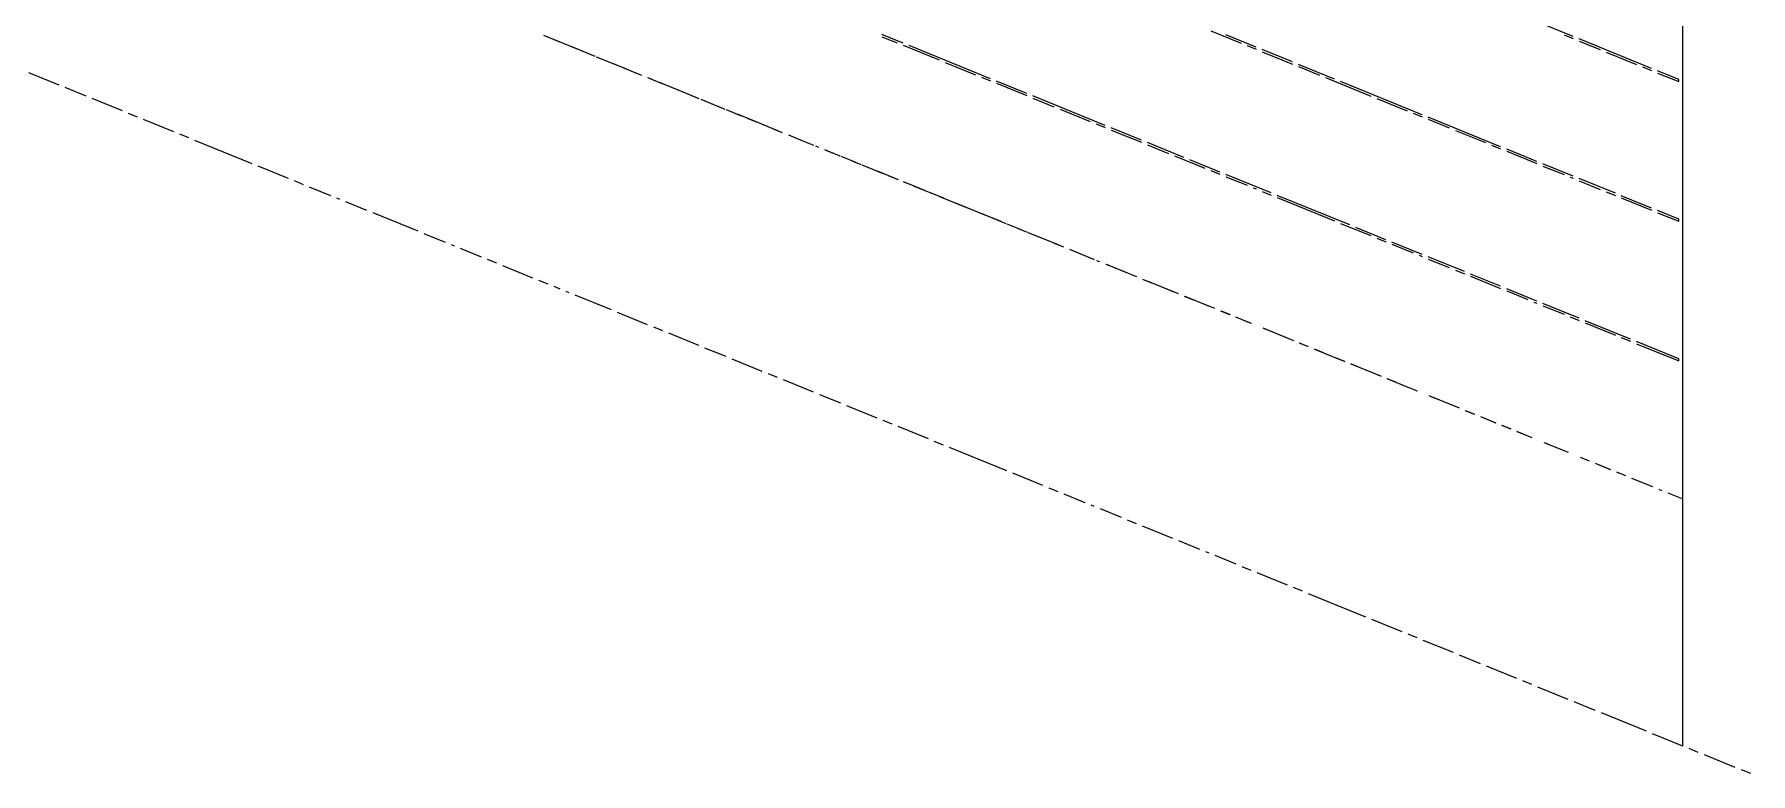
# Paper-space layout '01 Plan and 3D' of a CAD drawing. Header units: millimetres. Extents: x 5 to 415, y 7 to 290.
# Drawn here: x 223.86 to 258.77, y 161.66 to 176.68 of the extents above; entities that cross this region are included whole.
import ezdxf

# ---------------------------------------------------------------- set-up
doc = ezdxf.new("R2010")
doc.units = ezdxf.units.MM
doc.layers.add('GEOMETRY', color=7, linetype='Continuous')

# ---------------------------------------------------------------- blocks, each defined once
blk = doc.blocks.new('SHEET_01')
at = {"layer": 'GEOMETRY', "lineweight": 13}
for p, q in [((257.387, 162.219), (257.387, 198.468)), ((257.387, 167.241), (257.387, 192.9)), ((234.216, 176.666), (234.523, 176.541)), ((234.245, 176.654), (234.306, 176.629)), ((241.526, 176.506), (241.097, 176.681)), ((247.788, 176.755), (248.402, 176.505)), ((248.709, 176.424), (248.095, 176.673)), ((255.154, 176.641), (254.54, 176.891)), ((254.97, 176.672), (255.154, 176.597)), ((234.429, 176.579), (235.165, 176.28)), ((234.769, 176.441), (235.261, 176.241)), ((241.097, 176.637), (241.404, 176.513)), ((241.526, 176.463), (242.263, 176.163)), ((243.307, 175.782), (241.649, 176.456)), ((248.524, 176.455), (248.709, 176.38)), ((249.445, 176.124), (248.831, 176.374)), ((248.831, 176.33), (249.445, 176.081)), ((256.75, 175.992), (255.277, 176.591)), ((255.277, 176.547), (255.707, 176.373)), ((255.829, 176.323), (256.443, 176.073)), ((235.288, 176.23), (235.902, 175.98)), ((235.507, 176.141), (235.691, 176.066)), ((235.814, 176.016), (236.121, 175.891)), ((242.386, 176.113), (243, 175.863)), ((250.305, 175.775), (249.568, 176.074)), ((249.568, 176.031), (249.998, 175.856)), ((256.566, 176.023), (256.75, 175.948)), ((257.303, 175.767), (256.873, 175.942)), ((224.361, 175.652), (223.748, 175.901)), ((224.914, 175.427), (224.484, 175.602)), ((236.025, 175.93), (236.209, 175.855)), ((236.332, 175.805), (236.639, 175.681)), ((236.367, 175.791), (236.429, 175.766)), ((236.552, 175.716), (237.166, 175.466)), ((243.122, 175.813), (243.307, 175.739)), ((244.043, 175.483), (243.429, 175.732)), ((243.429, 175.689), (244.043, 175.439)), ((250.121, 175.806), (251.041, 175.431)), ((252.085, 175.051), (250.427, 175.725)), ((256.873, 175.898), (257.303, 175.723)), ((257.303, 175.723), (257.303, 175.767)), ((225.651, 175.127), (225.037, 175.377)), ((236.884, 175.581), (237.375, 175.381)), ((237.412, 175.366), (237.904, 175.166)), ((237.621, 175.281), (237.805, 175.206)), ((245.639, 174.833), (244.166, 175.433)), ((244.166, 175.389), (244.596, 175.214)), ((251.164, 175.381), (251.778, 175.132)), ((225.957, 175.003), (225.773, 175.078)), ((226.694, 174.703), (226.08, 174.953)), ((237.928, 175.156), (238.235, 175.031)), ((238.15, 175.066), (238.764, 174.816)), ((238.357, 174.982), (238.542, 174.907)), ((244.719, 175.164), (245.332, 174.915)), ((251.901, 175.082), (252.085, 175.007)), ((253.681, 174.401), (252.208, 175.001)), ((252.208, 174.957), (252.637, 174.782)), ((227.001, 174.578), (226.817, 174.653)), ((238.664, 174.857), (238.971, 174.732)), ((238.887, 174.766), (239.071, 174.691)), ((239.194, 174.641), (239.502, 174.516)), ((239.217, 174.632), (239.278, 174.607)), ((239.401, 174.557), (239.708, 174.432)), ((245.455, 174.865), (245.639, 174.79)), ((246.376, 174.534), (245.762, 174.783)), ((245.762, 174.74), (246.376, 174.49)), ((252.76, 174.732), (253.374, 174.483)), ((228.29, 174.054), (227.124, 174.528)), ((239.748, 174.416), (239.809, 174.391)), ((239.932, 174.341), (240.239, 174.216)), ((239.954, 174.332), (240.138, 174.257)), ((240.26, 174.208), (240.567, 174.083)), ((247.235, 174.184), (246.499, 174.484)), ((246.499, 174.44), (246.928, 174.265)), ((247.051, 174.215), (247.665, 173.966)), ((253.497, 174.433), (253.681, 174.358)), ((254.418, 174.102), (253.804, 174.351)), ((253.804, 174.308), (254.418, 174.058)), ((229.027, 173.754), (228.413, 174.004)), ((240.485, 174.116), (240.669, 174.041)), ((240.69, 174.033), (240.874, 173.958)), ((240.792, 173.991), (241.1, 173.866)), ((240.997, 173.908), (241.427, 173.733)), ((247.972, 173.885), (247.358, 174.134)), ((247.788, 173.916), (247.972, 173.841)), ((255.154, 173.802), (254.54, 174.052)), ((254.54, 174.008), (254.97, 173.833)), ((229.334, 173.629), (229.15, 173.704)), ((229.886, 173.405), (229.456, 173.579)), ((241.223, 173.816), (241.407, 173.741)), ((241.53, 173.691), (241.96, 173.516)), ((241.55, 173.683), (241.611, 173.658)), ((241.734, 173.608), (242.348, 173.359)), ((249.016, 173.46), (248.095, 173.835)), ((248.095, 173.791), (248.524, 173.616)), ((248.647, 173.566), (248.709, 173.541)), ((255.093, 173.783), (255.154, 173.758)), ((256.014, 173.453), (255.277, 173.752)), ((255.277, 173.709), (255.707, 173.534)), ((230.07, 173.33), (230.009, 173.355)), ((230.623, 173.105), (230.193, 173.28)), ((242.083, 173.466), (242.145, 173.441)), ((242.268, 173.391), (242.882, 173.141)), ((242.593, 173.259), (243.207, 173.009)), ((248.831, 173.491), (249.016, 173.417)), ((250.612, 172.811), (249.138, 173.41)), ((249.138, 173.367), (250.305, 172.892)), ((255.829, 173.484), (256.014, 173.409)), ((256.75, 173.153), (256.136, 173.403)), ((256.136, 173.359), (256.75, 173.109)), ((231.666, 172.681), (230.746, 173.055)), ((243.128, 173.041), (243.62, 172.841)), ((243.33, 172.959), (243.514, 172.884)), ((243.637, 172.834), (243.944, 172.709)), ((250.427, 172.842), (251.041, 172.593)), ((257.303, 172.928), (256.873, 173.103)), ((256.873, 173.059), (257.303, 172.885)), ((257.303, 172.885), (257.303, 172.928)), ((232.219, 172.456), (231.789, 172.631)), ((243.866, 172.741), (244.05, 172.666)), ((244.066, 172.66), (244.68, 172.41)), ((244.173, 172.616), (244.48, 172.491)), ((251.348, 172.511), (250.734, 172.761)), ((251.164, 172.543), (251.348, 172.468)), ((252.085, 172.212), (251.471, 172.461)), ((232.403, 172.381), (232.342, 172.406)), ((232.955, 172.156), (232.526, 172.331)), ((233.262, 172.031), (233.078, 172.106)), ((244.603, 172.441), (244.787, 172.366)), ((244.91, 172.316), (245.218, 172.191)), ((244.926, 172.31), (245.417, 172.11)), ((251.471, 172.418), (251.901, 172.243)), ((252.024, 172.193), (252.085, 172.168)), ((252.944, 171.862), (252.208, 172.162)), ((252.208, 172.118), (252.637, 171.943)), ((233.999, 171.732), (233.385, 171.982)), ((245.464, 172.091), (245.525, 172.066)), ((245.648, 172.016), (246.078, 171.841)), ((245.662, 172.01), (245.847, 171.935)), ((245.969, 171.885), (246.276, 171.761)), ((246.201, 171.791), (246.263, 171.766)), ((252.76, 171.893), (252.944, 171.819)), ((253.681, 171.563), (253.067, 171.812)), ((253.067, 171.769), (253.681, 171.519)), ((234.306, 171.607), (234.122, 171.682)), ((234.552, 171.507), (234.429, 171.557)), ((234.736, 171.432), (234.674, 171.457)), ((246.399, 171.711), (246.583, 171.636)), ((246.508, 171.666), (247.123, 171.416)), ((246.706, 171.586), (247.013, 171.461)), ((254.418, 171.263), (253.804, 171.513)), ((253.804, 171.469), (254.233, 171.294)), ((235.595, 171.083), (234.858, 171.382)), ((247.246, 171.366), (247.43, 171.291)), ((247.258, 171.361), (247.75, 171.161)), ((247.553, 171.241), (247.861, 171.116)), ((247.984, 171.066), (248.168, 170.991)), ((247.995, 171.062), (248.179, 170.987)), ((254.356, 171.244), (254.418, 171.219)), ((255.277, 170.913), (254.54, 171.213)), ((254.54, 171.169), (254.97, 170.995)), ((236.332, 170.783), (235.718, 171.033)), ((236.639, 170.658), (236.455, 170.733)), ((248.291, 170.941), (248.598, 170.816)), ((248.302, 170.937), (248.609, 170.812)), ((248.844, 170.716), (249.336, 170.516)), ((248.855, 170.712), (248.916, 170.687)), ((255.093, 170.945), (255.277, 170.87)), ((256.321, 170.489), (255.4, 170.864)), ((255.4, 170.82), (256.014, 170.57)), ((237.375, 170.359), (236.761, 170.608)), ((249.039, 170.637), (249.468, 170.462)), ((249.582, 170.416), (249.766, 170.341)), ((249.591, 170.412), (249.653, 170.387)), ((256.136, 170.52), (256.321, 170.445)), ((257.303, 170.09), (256.443, 170.439)), ((256.443, 170.395), (257.303, 170.046)), ((237.928, 170.134), (237.498, 170.309)), ((238.664, 169.834), (238.051, 170.084)), ((249.889, 170.291), (250.073, 170.216)), ((249.898, 170.288), (250.512, 170.038)), ((250.319, 170.116), (250.503, 170.041)), ((257.303, 170.046), (257.303, 170.09)), ((238.971, 169.709), (238.787, 169.784)), ((239.708, 169.41), (239.094, 169.659)), ((250.626, 169.991), (250.934, 169.866)), ((250.635, 169.988), (250.819, 169.913)), ((250.942, 169.863), (251.249, 169.738)), ((251.18, 169.766), (251.241, 169.741)), ((251.364, 169.691), (251.794, 169.516)), ((251.371, 169.688), (251.556, 169.613)), ((240.26, 169.185), (239.831, 169.36)), ((251.678, 169.563), (251.985, 169.439)), ((251.917, 169.466), (251.979, 169.441)), ((252.224, 169.341), (252.839, 169.091)), ((252.231, 169.339), (252.722, 169.139)), ((240.997, 168.885), (240.383, 169.135)), ((252.962, 169.041), (253.146, 168.966)), ((252.967, 169.039), (253.152, 168.964)), ((241.304, 168.761), (241.12, 168.836)), ((242.041, 168.461), (241.427, 168.711)), ((253.269, 168.916), (253.577, 168.791)), ((253.274, 168.914), (253.581, 168.789)), ((253.699, 168.741), (253.884, 168.666)), ((253.704, 168.74), (253.888, 168.665)), ((254.007, 168.616), (254.314, 168.491)), ((254.011, 168.615), (254.318, 168.49)), ((242.348, 168.336), (242.163, 168.411)), ((243.637, 167.812), (242.47, 168.286)), ((254.56, 168.391), (255.052, 168.191)), ((254.563, 168.39), (254.625, 168.365)), ((254.748, 168.315), (255.055, 168.19)), ((255.298, 168.091), (255.482, 168.016)), ((255.3, 168.09), (255.484, 168.015)), ((255.605, 167.966), (255.912, 167.841)), ((255.607, 167.966), (255.914, 167.841)), ((244.373, 167.512), (243.759, 167.762)), ((256.035, 167.791), (256.219, 167.716)), ((256.037, 167.791), (256.221, 167.716)), ((256.342, 167.666), (256.773, 167.491)), ((256.344, 167.666), (256.773, 167.491)), ((244.68, 167.387), (244.496, 167.462)), ((245.233, 167.163), (244.803, 167.337)), ((256.896, 167.441), (256.958, 167.416)), ((256.896, 167.441), (256.957, 167.416)), ((257.08, 167.366), (257.387, 167.241)), ((257.08, 167.366), (257.387, 167.241)), ((257.387, 162.219), (257.387, 167.241)), ((245.417, 167.088), (245.356, 167.113)), ((245.969, 166.863), (245.54, 167.038)), ((246.276, 166.738), (246.092, 166.813)), ((247.013, 166.439), (246.399, 166.688)), ((247.565, 166.214), (247.136, 166.389)), ((247.75, 166.139), (247.688, 166.164)), ((248.302, 165.914), (247.872, 166.089)), ((248.609, 165.789), (248.425, 165.864)), ((249.346, 165.49), (248.732, 165.739)), ((249.653, 165.365), (249.468, 165.44)), ((250.942, 164.841), (249.775, 165.315)), ((251.678, 164.541), (251.064, 164.791)), ((251.985, 164.416), (251.801, 164.491)), ((252.722, 164.117), (252.108, 164.366)), ((253.274, 163.892), (252.845, 164.067)), ((254.011, 163.592), (253.397, 163.842)), ((254.318, 163.467), (254.134, 163.542)), ((255.055, 163.168), (254.441, 163.417)), ((255.607, 162.943), (255.177, 163.118)), ((256.651, 162.519), (255.73, 162.893)), ((257.387, 162.219), (256.773, 162.469)), ((257.701, 162.091), (257.513, 162.168)), ((258.453, 161.785), (257.826, 162.04)), ((258.767, 161.658), (258.579, 161.734))]:
    blk.add_line(p, q, dxfattribs=at)

psp = doc.layouts.new('01 Plan and 3D')

# ---------------------------------------------------------------- block references
psp.add_blockref('SHEET_01', (0, 0))

doc.saveas('drawing.dxf')
